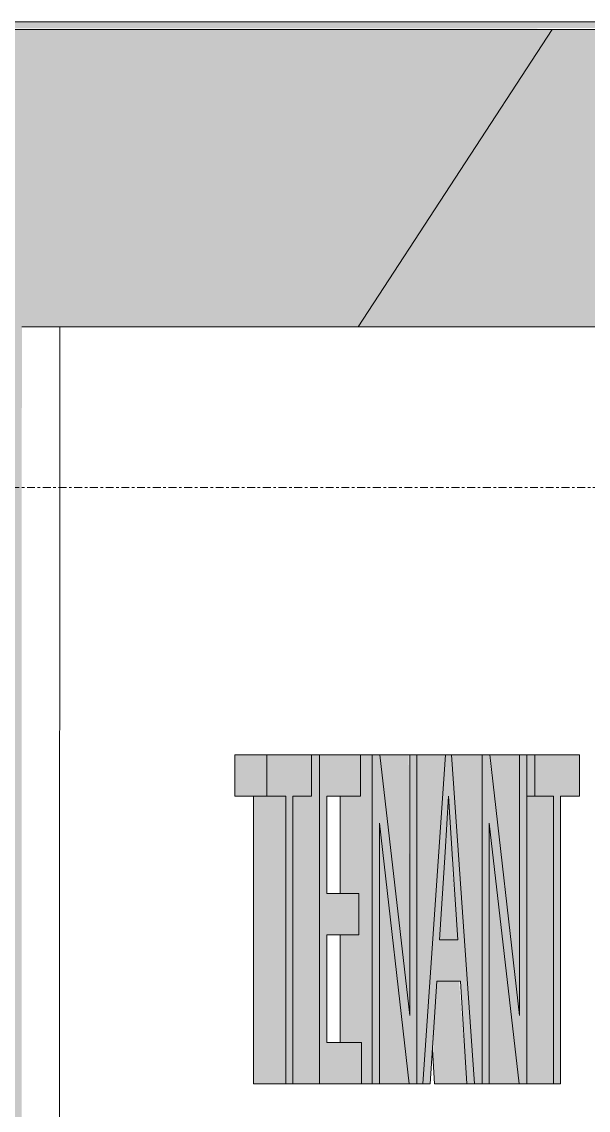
# Model space of a CAD drawing. Header units: millimetres. Extents: x -4612930 to -4329258, y -1064 to 30311.
# Drawn here: x -4522475 to -4521610, y 14248 to 15912 of the extents above; entities that cross this region are included whole.
import ezdxf

# ---------------------------------------------------------------- set-up
doc = ezdxf.new("R2010")
doc.units = ezdxf.units.MM
doc.linetypes.add('AEC_Center', pattern=[24, 12, -4, 4, -4])
for name, color, linetype, lineweight in [('A-FLOR-LEVL', 51, 'Continuous', 5), ('A-GENM', 13, 'Continuous', 5), ('A-ROOF', 132, 'Continuous', 5)]:
    doc.layers.add(name, color=color, linetype=linetype, lineweight=lineweight)

# ---------------------------------------------------------------- blocks, each defined once
blk = doc.blocks.new('Generic Models 20 - Generic Models 13-2246191-SOUTH WEST')
at = {"layer": 'A-GENM'}
h = blk.add_hatch(color=256, dxfattribs=at)
h.paths.add_polyline_path([(-4524945.7, 10862.3), (-4524906.1, 10923.1), (-4525744.9, 10968.4), (-4525768.1, 10906.2), (-4524959.3, 10863)])
h.paths.add_polyline_path([(-4524901, 10930.9), (-4522474.7, 14656.4), (-4522474.4, 15445.3), (-4521960.9, 15445.3), (-4521664.7, 15900), (-4523804.3, 15900), (-4525741.8, 10976.2), (-4524901.8, 10930.9)])
h.paths.add_polyline_path([(-4532375.8, 15556.6), (-4532378.3, 15900.2), (-4532663.8, 15899.9), (-4532655.1, 15581.3), (-4532378.3, 15556.8)])
h = blk.add_hatch(color=256, dxfattribs=at)
h.paths.add_polyline_path([(-4524631.7, 10845.6), (-4524611.2, 10872.8), (-4524608.2, 10901.1), (-4524609.8, 10904.7), (-4524616, 10906.3), (-4524620.3, 10907.7), (-4524906.1, 10923.1), (-4524945.7, 10862.3), (-4524631.8, 10845.6)])
h.paths.add_polyline_path([(-4524633.5, 10850.4), (-4524645.7, 10853), (-4524636.8, 10855.9), (-4524634.4, 10853.4)])
h.paths.add_polyline_path([(-4524591.6, 10898.9), (-4524588.2, 10903.5), (-4524591.3, 10901.4)])
h.paths.add_polyline_path([(-4524580.6, 10913.6), (-4522475.1, 13715.8), (-4522474.7, 14656.4), (-4524901, 10930.9), (-4524612.2, 10916.7), (-4524614, 10917.9), (-4524583.7, 10914.4), (-4524581.5, 10913.7)])
h.paths.add_polyline_path([(-4521794.8, 15445.3), (-4521175.5, 15445.3), (-4520833.9, 15900), (-4521664.7, 15900), (-4521960.9, 15445.3)])
h.paths.add_polyline_path([(-4532655.1, 15581.3), (-4532663.8, 15899.9), (-4532793.9, 15899.9), (-4532781.8, 15592.5), (-4532656.4, 15581.4)])
for p, q in [((-4521664.7, 15900), (-4523804.3, 15900)), ((-4521664.7, 15900), (-4521960.9, 15445.3)), ((-4521960.9, 15445.3), (-4521664.7, 15900)), ((-4520833.9, 15900), (-4521664.7, 15900)), ((-4522416.2, 15445.3), (-4522474.4, 15445.3)), ((-4522416.2, 15445.3), (-4522417.2, 13042.4)), ((-4520679.7, 15445.3), (-4522416.2, 15445.3))]:
    blk.add_line(p, q, dxfattribs=at)

msp = doc.modelspace()

# ---------------------------------------------------------------- hatches: boundary and pattern name
at = {"layer": 'A-GENM'}
for points in [[(-4522100.2, 14728.4), (-4522100.2, 14791.2), (-4522149.4, 14791.2), (-4522149.4, 14728.4), (-4522120.8, 14728.4)], [(-4522069, 14288.9), (-4522060.7, 14288.9), (-4522060.7, 14728.4), (-4522032, 14728.4), (-4522032, 14791.2), (-4522100.2, 14791.2), (-4522100.2, 14728.4), (-4522071.6, 14728.4), (-4522071.6, 14288.9)], [(-4522019.8, 14288.9), (-4522019.8, 14791.2), (-4522032, 14791.2), (-4522032, 14728.4), (-4522060.7, 14728.4), (-4522060.7, 14288.9), (-4522025, 14288.9)], [(-4521977.7, 14288.9), (-4521955.7, 14288.9), (-4521955.7, 14351.7), (-4522008.9, 14351.7), (-4522008.9, 14516.5), (-4521959.8, 14516.5), (-4521959.8, 14579.3), (-4522008.9, 14579.3), (-4522008.9, 14728.4), (-4521957.1, 14728.4), (-4521957.1, 14791.2), (-4522019.8, 14791.2), (-4522019.8, 14288.9), (-4521988.6, 14288.9)], [(-4521955.7, 14288.9), (-4521939.4, 14288.9), (-4521939.4, 14791.2), (-4521957.1, 14791.2), (-4521957.1, 14728.4), (-4521988.6, 14728.4), (-4521988.6, 14579.3), (-4521959.8, 14579.3), (-4521959.8, 14516.5), (-4521988.6, 14516.5), (-4521988.6, 14351.7), (-4521955.7, 14351.7)], [(-4521882.1, 14288.9), (-4521871.2, 14288.9), (-4521871.2, 14791.2), (-4521882.1, 14791.2), (-4521882.9, 14400.3), (-4521928.5, 14791.2), (-4521939.4, 14791.2), (-4521939.4, 14288.9), (-4521928.5, 14288.9), (-4521928.3, 14685.2), (-4521882.9, 14288.9)], [(-4521882.1, 14393.2), (-4521883.6, 14791.2), (-4521927.7, 14791.2), (-4521882.9, 14399.9)], [(-4521862.3, 14288.9), (-4521827.5, 14791.2), (-4521871.2, 14791.2), (-4521871.2, 14288.9)], [(-4521771.7, 14288.9), (-4521771.7, 14791.2), (-4521818.2, 14791.2), (-4521783.4, 14288.9)], [(-4521711.9, 14288.9), (-4521703.6, 14288.9), (-4521703.6, 14791.2), (-4521714.5, 14791.2), (-4521715.3, 14399.9), (-4521760.8, 14791.2), (-4521771.7, 14791.2), (-4521771.7, 14288.9), (-4521760.8, 14288.9), (-4521758.8, 14669), (-4521714.5, 14288.9)], [(-4521714.5, 14393.2), (-4521715.3, 14791.2), (-4521760.1, 14791.2), (-4521715.3, 14399.9)], [(-4521691.3, 14728.4), (-4521691.3, 14791.2), (-4521703.6, 14791.2), (-4521703.6, 14728.4)], [(-4521651.8, 14288.9), (-4521651.8, 14728.4), (-4521623.2, 14728.4), (-4521623.2, 14791.2), (-4521691.3, 14791.2), (-4521691.3, 14728.4), (-4521662.7, 14728.4), (-4521662.7, 14288.9)], [(-4522120.8, 14288.9), (-4522071.6, 14288.9), (-4522071.6, 14728.4), (-4522120.8, 14728.4), (-4522120.8, 14475.5)], [(-4521828.3, 14632.1), (-4521816.7, 14632.1), (-4521822.8, 14728.4), (-4521829, 14632.1)], [(-4521703.6, 14288.9), (-4521662.7, 14288.9), (-4521662.7, 14728.4), (-4521703.6, 14728.4), (-4521703.6, 14393.2)], [(-4521715.3, 14288.9), (-4521760.8, 14686.9), (-4521760.8, 14288.9)], [(-4521911.5, 14288.9), (-4521882.9, 14288.9), (-4521928.5, 14685.2), (-4521928.5, 14288.9)], [(-4521818.2, 14508.6), (-4521808.8, 14508.6), (-4521818.2, 14632.1), (-4521829, 14632.1), (-4521836.8, 14508.6), (-4521821, 14508.6)], [(-4521794.9, 14288.9), (-4521806.8, 14445.8), (-4521840.8, 14445.8), (-4521846.7, 14329.1), (-4521844.1, 14288.9), (-4521821, 14288.9)]]:
    msp.add_hatch(color=256, dxfattribs=at).paths.add_polyline_path(points)
h = msp.add_hatch(color=256, dxfattribs=at)
h.paths.add_polyline_path([(-4521783.4, 14288.9), (-4521818.2, 14791.2), (-4521827.5, 14791.2), (-4521862.3, 14288.9), (-4521850.8, 14288.9), (-4521838.9, 14445.8), (-4521804.9, 14445.8), (-4521794.8, 14288.9)])
h.paths.add_polyline_path([(-4521808.8, 14508.6), (-4521836.8, 14508.6), (-4521822.8, 14728.4), (-4521811, 14542.8)])
at = {"layer": 'A-ROOF'}
h = msp.add_hatch(color=256, dxfattribs=at)
h.paths.add_polyline_path([(-4525563, 15900), (-4520801.5, 15902.2), (-4520800.1, 15904.7), (-4520746.8, 15902.2), (-4520746.8, 15911.6), (-4532880.4, 15911.6), (-4532880.4, 15900.2), (-4525602.4, 15900)])
h.paths.add_polyline_path([(-4534940.1, 15900), (-4532880.4, 15900), (-4532880.4, 15911.6), (-4536386.9, 15911.6), (-4536256.2, 15900), (-4534979.5, 15900)])

# ---------------------------------------------------------------- linework, layer by layer
at = {"layer": 'A-FLOR-LEVL', "linetype": 'AEC_Center'}
msp.add_line((-4612130.4, 15200), (-4477321.8, 15200), dxfattribs=at)
at = {"layer": 'A-GENM'}
for p, q in [((-4522149.4, 14728.4), (-4522149.4, 14791.2)), ((-4522149.4, 14791.2), (-4522100.2, 14791.2)), ((-4522032, 14791.2), (-4522100.2, 14791.2)), ((-4522100.2, 14791.2), (-4522100.2, 14728.4)), ((-4522032, 14728.4), (-4522032, 14791.2)), ((-4522032, 14791.2), (-4522019.8, 14791.2)), ((-4521957.1, 14791.2), (-4522019.8, 14791.2)), ((-4522019.8, 14791.2), (-4522019.8, 14288.9)), ((-4521957.1, 14728.4), (-4521957.1, 14791.2)), ((-4521957.1, 14791.2), (-4521939.4, 14791.2)), ((-4521927.7, 14791.2), (-4521939.4, 14791.2)), ((-4521939.4, 14791.2), (-4521939.4, 14288.9)), ((-4521882.1, 14393.2), (-4521927.7, 14791.2)), ((-4521927.7, 14791.2), (-4521882.1, 14791.2)), ((-4521871.2, 14791.2), (-4521882.1, 14791.2)), ((-4521882.1, 14791.2), (-4521882.1, 14393.2)), ((-4521871.2, 14288.9), (-4521871.2, 14791.2)), ((-4521871.2, 14791.2), (-4521827.5, 14791.2)), ((-4521827.5, 14791.2), (-4521862.3, 14288.9)), ((-4521818.2, 14791.2), (-4521827.5, 14791.2)), ((-4521783.4, 14288.9), (-4521818.2, 14791.2)), ((-4521818.2, 14791.2), (-4521771.7, 14791.2)), ((-4521760.1, 14791.2), (-4521771.7, 14791.2)), ((-4521771.7, 14791.2), (-4521771.7, 14288.9)), ((-4521714.5, 14393.2), (-4521760.1, 14791.2)), ((-4521760.1, 14791.2), (-4521714.5, 14791.2)), ((-4521703.6, 14791.2), (-4521714.5, 14791.2)), ((-4521714.5, 14791.2), (-4521714.5, 14393.2)), ((-4521703.6, 14288.9), (-4521703.6, 14791.2)), ((-4521703.6, 14791.2), (-4521691.3, 14791.2)), ((-4521623.2, 14791.2), (-4521691.3, 14791.2)), ((-4521691.3, 14791.2), (-4521691.3, 14728.4)), ((-4521623.2, 14728.4), (-4521623.2, 14791.2)), ((-4522149.4, 14728.4), (-4522100.2, 14728.4)), ((-4522120.8, 14288.9), (-4522120.8, 14728.4)), ((-4522100.2, 14728.4), (-4522071.6, 14728.4)), ((-4522071.6, 14728.4), (-4522071.6, 14288.9)), ((-4522060.7, 14288.9), (-4522060.7, 14728.4)), ((-4522060.7, 14728.4), (-4522032, 14728.4)), ((-4522008.9, 14579.3), (-4522008.9, 14728.4)), ((-4522008.9, 14728.4), (-4521957.1, 14728.4)), ((-4521988.6, 14579.3), (-4521988.6, 14728.4)), ((-4521828.3, 14642.9), (-4521822.8, 14728.4)), ((-4521822.8, 14728.4), (-4521816.7, 14632.1)), ((-4521703.6, 14728.4), (-4521691.3, 14728.4)), ((-4521691.3, 14728.4), (-4521662.7, 14728.4)), ((-4521662.7, 14728.4), (-4521662.7, 14288.9)), ((-4521651.8, 14288.9), (-4521651.8, 14728.4)), ((-4521651.8, 14728.4), (-4521623.2, 14728.4)), ((-4521928.5, 14288.9), (-4521928.5, 14686.9)), ((-4521928.5, 14686.9), (-4521882.9, 14288.9)), ((-4521760.8, 14288.9), (-4521760.8, 14686.9)), ((-4521760.8, 14686.9), (-4521715.3, 14288.9)), ((-4521836.8, 14508.6), (-4521828.3, 14642.9)), ((-4521816.7, 14632.1), (-4521808.8, 14508.6)), ((-4521959.8, 14579.3), (-4522008.9, 14579.3)), ((-4521959.8, 14516.5), (-4521959.8, 14579.3)), ((-4522008.9, 14351.7), (-4522008.9, 14516.5)), ((-4522008.9, 14516.5), (-4521959.8, 14516.5)), ((-4521988.6, 14351.7), (-4521988.6, 14516.5)), ((-4521808.8, 14508.6), (-4521836.8, 14508.6)), ((-4521850.8, 14288.9), (-4521840.8, 14445.8)), ((-4521840.8, 14445.8), (-4521804.9, 14445.8)), ((-4521804.9, 14445.8), (-4521794.9, 14288.9)), ((-4521955.7, 14351.7), (-4522008.9, 14351.7)), ((-4521955.7, 14288.9), (-4521955.7, 14351.7)), ((-4521844.1, 14288.9), (-4521847.5, 14341.1)), ((-4522071.6, 14288.9), (-4522120.8, 14288.9)), ((-4522071.6, 14288.9), (-4522060.7, 14288.9)), ((-4522019.8, 14288.9), (-4522060.7, 14288.9)), ((-4522019.8, 14288.9), (-4521955.7, 14288.9)), ((-4521939.4, 14288.9), (-4521955.7, 14288.9)), ((-4521939.4, 14288.9), (-4521928.5, 14288.9)), ((-4521928.5, 14288.9), (-4521882.9, 14288.9)), ((-4521882.9, 14288.9), (-4521871.2, 14288.9)), ((-4521862.3, 14288.9), (-4521871.2, 14288.9)), ((-4521862.3, 14288.9), (-4521850.8, 14288.9)), ((-4521844.1, 14288.9), (-4521794.9, 14288.9)), ((-4521794.8, 14288.9), (-4521783.4, 14288.9)), ((-4521771.7, 14288.9), (-4521783.4, 14288.9)), ((-4521771.7, 14288.9), (-4521760.8, 14288.9)), ((-4521760.8, 14288.9), (-4521715.3, 14288.9)), ((-4521715.3, 14288.9), (-4521703.6, 14288.9)), ((-4521662.7, 14288.9), (-4521703.6, 14288.9)), ((-4521662.7, 14288.9), (-4521651.8, 14288.9))]:
    msp.add_line(p, q, dxfattribs=at)
at = {"layer": 'A-ROOF'}
msp.add_line((-4536387.1, 15911.6), (-4520746.8, 15911.6), dxfattribs=at)

# ---------------------------------------------------------------- block references
at = {"layer": 'A-GENM'}
msp.add_blockref('Generic Models 20 - Generic Models 13-2246191-SOUTH WEST', (0, 0), dxfattribs=at)

doc.saveas('drawing.dxf')
